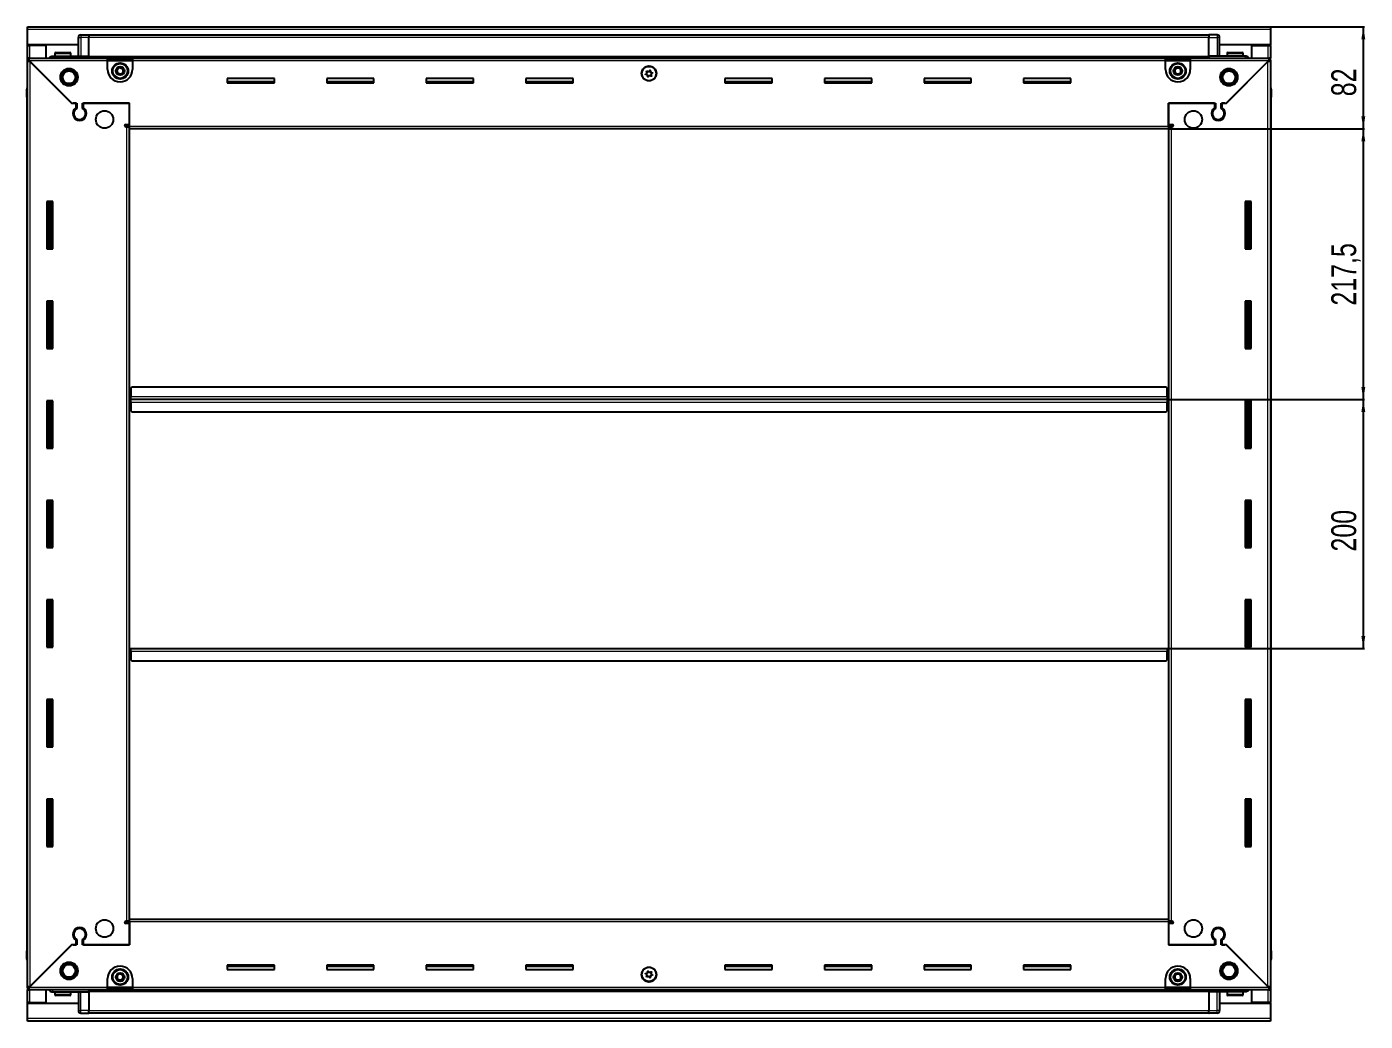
# Model space of a CAD drawing. Header units: millimetres. Extents: x 1415 to 6160, y -1588 to 1726.
# Drawn here: x 5084 to 6160, y 777 to 1576 of the extents above; entities that cross this region are included whole.
import ezdxf

# ---------------------------------------------------------------- set-up
doc = ezdxf.new("R2010")
doc.units = ezdxf.units.MM
doc.layers.add('FORMAT', color=7, linetype='Continuous')
doc.styles.add('SLDTEXTSTYLE0', font='TXT', dxfattribs={"width": 0.75})
doc.dimstyles.new('SLDDIMSTYLE0', dxfattribs={"dimtxt": 20, "dimasz": 10, "dimexe": 0, "dimexo": 0.0625, "dimgap": 5, "dimtad": 2, "dimdec": 1, "dimrnd": 1e-09, "dimzin": 12, "dimdsep": 46, "dimtxsty": 'SLDTEXTSTYLE0', "dimsah": 1, "dimcen": 0.09, "dimadec": 0, "dimazin": 3, "dimtfac": 1, "dimtofl": 0, "dimtmove": 0, "dimatfit": 3, "dimfxl": 0, "dimfrac": 2, "dimtolj": 1, "dimtzin": 12, "dimarcsym": 0})

# ---------------------------------------------------------------- blocks, each defined once
blk = doc.blocks.new('_D_6')
at = {"layer": 'FORMAT'}
for p, q in [((6083.6, 1575.8), (6159.1, 1575.8)), ((6158.1, 1575.8), (6158.1, 1493.8)), ((6001.6, 1493.8), (6159.1, 1493.8))]:
    blk.add_line(p, q, dxfattribs=at)
for points in [[(6158.1, 1575.8), (6156.6, 1565.8), (6159.7, 1565.8)], [(6158.1, 1493.8), (6159.7, 1503.8), (6156.6, 1503.8)]]:
    blk.add_solid(points, dxfattribs=at)
at = {"layer": 'FORMAT', "insert": (6132.4, 1520), "char_height": 20, "attachment_point": 1, "rotation": 90, "style": 'SLDTEXTSTYLE0'}
blk.add_mtext('82', dxfattribs=at)
blk = doc.blocks.new('_D_7')
at = {"layer": 'FORMAT'}
for p, q in [((6000.6, 1276.3), (6159.1, 1276.3)), ((6158.1, 1276.3), (6158.1, 1076.3)), ((6000.6, 1076.3), (6159.1, 1076.3))]:
    blk.add_line(p, q, dxfattribs=at)
for points in [[(6158.1, 1276.3), (6156.6, 1266.3), (6159.7, 1266.3)], [(6158.1, 1076.3), (6159.7, 1086.3), (6156.6, 1086.3)]]:
    blk.add_solid(points, dxfattribs=at)
at = {"layer": 'FORMAT', "insert": (6132.4, 1154.2), "char_height": 20, "attachment_point": 1, "rotation": 90, "style": 'SLDTEXTSTYLE0'}
blk.add_mtext('200', dxfattribs=at)
blk = doc.blocks.new('_D_8')
at = {"layer": 'FORMAT'}
for p, q in [((6001.6, 1493.8), (6159.1, 1493.8)), ((6158.1, 1493.8), (6158.1, 1276.3)), ((6000.6, 1276.3), (6159.1, 1276.3))]:
    blk.add_line(p, q, dxfattribs=at)
for points in [[(6158.1, 1493.8), (6156.6, 1483.8), (6159.7, 1483.8)], [(6158.1, 1276.3), (6159.7, 1286.3), (6156.6, 1286.3)]]:
    blk.add_solid(points, dxfattribs=at)
at = {"layer": 'FORMAT', "insert": (6132.4, 1351.8), "char_height": 20, "attachment_point": 1, "rotation": 90, "style": 'SLDTEXTSTYLE0'}
blk.add_mtext('217,5', dxfattribs=at)

msp = doc.modelspace()

# ---------------------------------------------------------------- linework, layer by layer
at = {"color": 7, "linetype": 'Continuous', "lineweight": 25}
for p, q in [((5084.63, 1575.82), (6083.63, 1575.82)), ((5084.63, 1573.72), (5084.63, 1575.82)), ((5084.63, 1561.32), (5084.63, 1573.72)), ((6083.63, 1575.82), (6083.63, 1573.72)), ((6083.63, 1573.72), (6083.63, 1561.32)), ((5125.63, 1561.32), (5084.63, 1561.32)), ((5084.63, 1560.82), (5084.63, 1561.32)), ((5084.63, 1550.57), (5084.63, 1560.82)), ((5084.63, 1560.82), (5086.73, 1560.82)), ((5086.13, 1560.82), (5086.13, 1561.32)), ((5099.63, 1560.82), (5086.73, 1560.82)), ((5099.63, 1550.57), (5099.63, 1560.82)), ((5125.63, 1552.32), (5125.63, 1567.32)), ((5126.31, 1568.82), (5126.31, 1568.82)), ((5127.63, 1569.32), (5134.13, 1569.32)), ((5127.63, 1569.32), (5134.13, 1569.32)), ((5134.13, 1569.32), (5134.13, 1569.32)), ((5134.13, 1569.32), (5134.13, 1569.32)), ((5134.13, 1569.32), (5134.13, 1567.32)), ((6034.13, 1569.17), (5134.13, 1569.17)), ((5134.13, 1552.32), (5134.13, 1567.32)), ((6034.13, 1569.32), (6034.13, 1569.32)), ((6040.63, 1569.32), (6034.13, 1569.32)), ((6040.63, 1569.32), (6034.13, 1569.32)), ((6034.13, 1569.32), (6034.13, 1567.32)), ((6034.13, 1552.32), (6034.13, 1567.32)), ((6042.63, 1567.32), (6042.63, 1567.32)), ((6042.63, 1552.32), (6042.63, 1567.32)), ((6083.63, 1561.32), (6042.63, 1561.32)), ((6068.63, 1550.57), (6068.63, 1560.82)), ((6068.63, 1560.82), (6081.53, 1560.82)), ((6081.53, 1560.82), (6083.63, 1560.82)), ((6082.13, 1560.82), (6082.13, 1561.32)), ((6083.63, 1560.82), (6083.63, 1561.32)), ((6083.63, 1560.82), (6083.63, 1550.57)), ((5084.63, 1549.07), (5084.63, 1550.57)), ((5084.63, 1550.57), (5085.63, 1550.57)), ((5084.63, 1548.57), (5084.63, 1549.07)), ((5084.63, 1549.07), (5085.63, 1549.07)), ((5085.63, 1550.57), (5149.13, 1550.57)), ((5085.63, 1549.07), (5085.63, 1550.57)), ((5105.13, 1552.32), (5134.13, 1552.32)), ((5106.63, 1554.22), (5106.63, 1552.32)), ((5107.43, 1555.02), (5118.83, 1555.02)), ((5119.63, 1552.32), (5119.63, 1554.22)), ((5134.06, 1550.57), (5134.13, 1552.29)), ((5134.13, 1552.32), (5134.13, 1551.82)), ((5134.13, 1551.17), (6034.13, 1551.17)), ((5149.13, 1548.47), (5149.13, 1550.57)), ((5149.13, 1550.57), (5169.13, 1550.57)), ((5149.13, 1549.07), (5169.13, 1549.07)), ((5169.13, 1550.57), (5999.13, 1550.57)), ((5169.13, 1550.57), (5169.13, 1548.47)), ((5999.13, 1548.47), (5999.13, 1550.57)), ((5999.13, 1550.57), (6019.13, 1550.57)), ((5999.13, 1549.07), (6019.13, 1549.07)), ((6019.13, 1550.57), (6019.13, 1548.47)), ((6019.13, 1550.57), (6082.63, 1550.57)), ((6063.13, 1552.32), (6034.13, 1552.32)), ((6034.13, 1552.32), (6034.13, 1551.82)), ((6034.13, 1552.29), (6034.21, 1550.57)), ((6048.63, 1554.22), (6048.63, 1552.32)), ((6049.43, 1555.02), (6060.83, 1555.02)), ((6061.63, 1552.32), (6061.63, 1554.22)), ((6082.63, 1549.07), (6082.63, 1550.57)), ((6082.63, 1550.57), (6083.63, 1550.57)), ((6082.63, 1549.07), (6083.63, 1549.07)), ((6083.63, 1549.07), (6083.63, 1550.57)), ((6083.63, 1549.07), (6083.63, 1548.57)), ((5084.63, 804.07), (5084.63, 1548.57)), ((5086.13, 1548.57), (5084.63, 1548.57)), ((5086.23, 1548.47), (5120.13, 1514.57)), ((5120.83, 1513.87), (5086.73, 1547.97)), ((5149.13, 1541.57), (5149.13, 1548.47)), ((5169.13, 1548.47), (5169.13, 1541.57)), ((5999.13, 1541.57), (5999.13, 1548.47)), ((6019.13, 1548.47), (6019.13, 1541.57)), ((6081.53, 1547.97), (6047.43, 1513.87)), ((6048.13, 1514.57), (6082.03, 1548.47)), ((6082.13, 1548.57), (6083.63, 1548.57)), ((6083.63, 1548.57), (6083.63, 804.07)), ((5283.13, 1534.32), (5245.13, 1534.32)), ((5245.13, 1534.32), (5245.13, 1530.82)), ((5283.13, 1531.57), (5245.13, 1531.57)), ((5245.13, 1530.82), (5283.13, 1530.82)), ((5283.13, 1530.82), (5283.13, 1534.32)), ((5363.13, 1534.32), (5325.13, 1534.32)), ((5325.13, 1534.32), (5325.13, 1530.82)), ((5363.13, 1531.57), (5325.13, 1531.57)), ((5325.13, 1530.82), (5363.13, 1530.82)), ((5363.13, 1530.82), (5363.13, 1534.32)), ((5443.13, 1534.32), (5405.13, 1534.32)), ((5405.13, 1534.32), (5405.13, 1530.82)), ((5443.13, 1531.57), (5405.13, 1531.57)), ((5405.13, 1530.82), (5443.13, 1530.82)), ((5443.13, 1530.82), (5443.13, 1534.32)), ((5523.13, 1534.32), (5485.13, 1534.32)), ((5485.13, 1534.32), (5485.13, 1530.82)), ((5523.13, 1531.57), (5485.13, 1531.57)), ((5485.13, 1530.82), (5523.13, 1530.82)), ((5523.13, 1530.82), (5523.13, 1534.32)), ((5683.13, 1534.32), (5645.13, 1534.32)), ((5645.13, 1534.32), (5645.13, 1530.82)), ((5683.13, 1531.57), (5645.13, 1531.57)), ((5645.13, 1530.82), (5683.13, 1530.82)), ((5683.13, 1530.82), (5683.13, 1534.32)), ((5763.13, 1534.32), (5725.13, 1534.32)), ((5725.13, 1534.32), (5725.13, 1530.82)), ((5763.13, 1531.57), (5725.13, 1531.57)), ((5725.13, 1530.82), (5763.13, 1530.82)), ((5763.13, 1530.82), (5763.13, 1534.32)), ((5843.13, 1534.32), (5805.13, 1534.32)), ((5805.13, 1534.32), (5805.13, 1530.82)), ((5843.13, 1531.57), (5805.13, 1531.57)), ((5805.13, 1530.82), (5843.13, 1530.82)), ((5843.13, 1530.82), (5843.13, 1534.32)), ((5923.13, 1534.32), (5885.13, 1534.32)), ((5885.13, 1534.32), (5885.13, 1530.82)), ((5923.13, 1531.57), (5885.13, 1531.57)), ((5885.13, 1530.82), (5923.13, 1530.82)), ((5923.13, 1530.82), (5923.13, 1534.32)), ((5084.13, 1525.82), (5084.13, 1519.32)), ((5084.13, 1519.32), (5084.13, 1525.82)), ((5084.13, 1519.32), (5084.13, 1519.32)), ((5084.63, 1519.32), (5084.13, 1519.32)), ((5084.28, 1519.32), (5084.28, 833.32)), ((6083.64, 1527.15), (6083.64, 1527.15)), ((6083.64, 1519.32), (6084.13, 1519.32)), ((6083.98, 833.32), (6083.98, 1519.32)), ((6084.13, 1519.32), (6084.13, 1525.82)), ((6084.14, 1519.32), (6084.13, 1519.32)), ((6084.13, 1519.32), (6084.13, 1519.32)), ((6084.14, 1525.82), (6084.14, 1519.32)), ((5120.13, 1514.57), (5124.33, 1514.57)), ((5121.53, 1514.57), (5120.83, 1513.87)), ((5123.63, 1514.57), (5121.53, 1514.57)), ((5123.63, 1514.57), (5123.63, 1510.68)), ((5124.33, 1514.57), (5124.33, 1510.29)), ((5128.93, 1514.57), (5166.63, 1514.57)), ((5128.93, 1510.29), (5128.93, 1514.57)), ((5129.63, 1510.68), (5129.63, 1514.57)), ((5166.63, 1514.57), (5129.63, 1514.57)), ((5166.63, 1497.32), (5166.63, 1514.57)), ((5166.63, 1495.92), (5166.63, 1514.57)), ((6001.63, 1514.57), (6001.63, 1497.32)), ((6038.63, 1514.57), (6001.63, 1514.57)), ((6001.63, 1514.57), (6039.33, 1514.57)), ((6001.63, 1495.92), (6001.63, 1514.57)), ((6038.63, 1514.57), (6038.63, 1510.68)), ((6039.33, 1514.57), (6039.33, 1510.29)), ((6043.93, 1514.57), (6048.13, 1514.57)), ((6043.93, 1510.29), (6043.93, 1514.57)), ((6046.73, 1514.57), (6044.63, 1514.57)), ((6044.63, 1510.68), (6044.63, 1514.57)), ((6047.43, 1513.87), (6046.73, 1514.57)), ((5124.63, 1501.71), (5124.63, 1500.95)), ((5163.78, 1497.32), (5166.63, 1497.32)), ((5164.53, 1495.32), (5163.78, 1495.32)), ((5164.53, 1495.32), (5166.63, 1495.32)), ((5166.63, 1496.32), (5164.63, 1496.32)), ((5164.63, 1496.32), (5164.63, 1495.32)), ((5166.63, 1493.82), (5166.63, 1495.92)), ((6001.63, 1497.32), (6004.48, 1497.32)), ((6003.63, 1496.32), (6001.63, 1496.32)), ((6001.63, 1495.92), (6001.63, 1493.82)), ((6001.63, 1495.32), (6003.73, 1495.32)), ((6003.63, 1495.32), (6003.63, 1496.32)), ((6004.48, 1495.32), (6003.73, 1495.32)), ((6043.63, 1501.71), (6043.63, 1500.95)), ((5166.63, 858.82), (5166.63, 1493.82)), ((6001.63, 1493.82), (5166.63, 1493.82)), ((6001.63, 1493.82), (6001.63, 858.82)), ((5105.13, 1435.32), (5100.13, 1435.32)), ((5100.13, 1435.32), (5100.13, 1397.32)), ((5102.28, 1397.32), (5102.28, 1435.32)), ((5104.08, 1397.32), (5104.08, 1435.32)), ((5104.11, 1397.32), (5104.11, 1435.32)), ((5105.13, 1397.32), (5105.13, 1435.32)), ((6063.13, 1435.32), (6063.13, 1397.32)), ((6068.13, 1435.32), (6063.13, 1435.32)), ((6064.16, 1435.32), (6064.16, 1397.32)), ((6064.19, 1435.32), (6064.19, 1397.32)), ((6065.98, 1435.32), (6065.98, 1397.32)), ((6068.13, 1397.32), (6068.13, 1435.32)), ((5100.13, 1397.32), (5105.13, 1397.32)), ((6063.13, 1397.32), (6068.13, 1397.32)), ((5105.13, 1355.32), (5100.13, 1355.32)), ((5100.13, 1355.32), (5100.13, 1317.32)), ((5102.28, 1317.32), (5102.28, 1355.32)), ((5104.08, 1317.32), (5104.08, 1355.32)), ((5104.11, 1317.32), (5104.11, 1355.32)), ((5105.13, 1317.32), (5105.13, 1355.32)), ((6063.13, 1355.32), (6063.13, 1317.32)), ((6068.13, 1355.32), (6063.13, 1355.32)), ((6064.16, 1355.32), (6064.16, 1317.32)), ((6064.19, 1355.32), (6064.19, 1317.32)), ((6065.98, 1355.32), (6065.98, 1317.32)), ((6068.13, 1317.32), (6068.13, 1355.32)), ((5100.13, 1317.32), (5105.13, 1317.32)), ((6063.13, 1317.32), (6068.13, 1317.32)), ((5168.63, 1286.32), (5167.63, 1285.32)), ((5167.63, 1285.32), (5167.63, 1278.42)), ((5999.63, 1286.32), (5168.63, 1286.32)), ((6000.63, 1285.32), (5999.63, 1286.32)), ((6000.63, 1278.42), (6000.63, 1285.32)), ((5105.13, 1275.32), (5100.13, 1275.32)), ((5100.13, 1275.32), (5100.13, 1237.32)), ((5102.28, 1237.32), (5102.28, 1275.32)), ((5104.08, 1237.32), (5104.08, 1275.32)), ((5104.11, 1237.32), (5104.11, 1275.32)), ((5105.13, 1237.32), (5105.13, 1275.32)), ((5167.38, 1276.32), (5166.63, 1276.32)), ((5167.63, 1279.17), (5167.38, 1279.17)), ((5167.38, 1279.17), (5167.38, 1276.32)), ((5167.38, 1276.32), (5167.38, 1273.47)), ((5167.38, 1273.47), (5167.63, 1273.47)), ((5167.63, 1276.32), (5167.63, 1278.42)), ((5167.63, 1274.22), (5167.63, 1276.32)), ((6000.63, 1276.32), (5167.63, 1276.32)), ((5167.63, 1274.22), (5167.63, 1267.32)), ((6000.88, 1279.17), (6000.63, 1279.17)), ((6000.63, 1278.42), (6000.63, 1276.32)), ((6000.63, 1276.32), (6000.63, 1274.22)), ((6000.63, 1267.32), (6000.63, 1274.22)), ((6000.63, 1273.47), (6000.88, 1273.47)), ((6000.88, 1276.32), (6000.88, 1279.17)), ((6000.88, 1273.47), (6000.88, 1276.32)), ((6001.63, 1276.32), (6000.88, 1276.32)), ((6063.13, 1275.32), (6063.13, 1237.32)), ((6068.13, 1275.32), (6063.13, 1275.32)), ((6064.16, 1275.32), (6064.16, 1237.32)), ((6064.19, 1275.32), (6064.19, 1237.32)), ((6065.98, 1275.32), (6065.98, 1237.32)), ((6068.13, 1237.32), (6068.13, 1275.32)), ((5167.63, 1267.32), (5168.63, 1266.32)), ((5168.63, 1266.32), (5999.63, 1266.32)), ((5999.63, 1266.32), (6000.63, 1267.32)), ((5100.13, 1237.32), (5105.13, 1237.32)), ((6063.13, 1237.32), (6068.13, 1237.32)), ((5105.13, 1195.32), (5100.13, 1195.32)), ((5100.13, 1195.32), (5100.13, 1157.32)), ((5102.28, 1157.32), (5102.28, 1195.32)), ((5104.08, 1157.32), (5104.08, 1195.32)), ((5104.11, 1157.32), (5104.11, 1195.32)), ((5105.13, 1157.32), (5105.13, 1195.32)), ((6063.13, 1195.32), (6063.13, 1157.32)), ((6068.13, 1195.32), (6063.13, 1195.32)), ((6064.16, 1195.32), (6064.16, 1157.32)), ((6064.19, 1195.32), (6064.19, 1157.32)), ((6065.98, 1195.32), (6065.98, 1157.32)), ((6068.13, 1157.32), (6068.13, 1195.32)), ((5100.13, 1157.32), (5105.13, 1157.32)), ((6063.13, 1157.32), (6068.13, 1157.32)), ((5105.13, 1115.32), (5100.13, 1115.32)), ((5100.13, 1115.32), (5100.13, 1077.32)), ((5102.28, 1077.32), (5102.28, 1115.32)), ((5104.08, 1077.32), (5104.08, 1115.32)), ((5104.11, 1077.32), (5104.11, 1115.32)), ((5105.13, 1077.32), (5105.13, 1115.32)), ((6063.13, 1115.32), (6063.13, 1077.32)), ((6068.13, 1115.32), (6063.13, 1115.32)), ((6064.16, 1115.32), (6064.16, 1077.32)), ((6064.19, 1115.32), (6064.19, 1077.32)), ((6065.98, 1115.32), (6065.98, 1077.32)), ((6068.13, 1077.32), (6068.13, 1115.32)), ((5100.13, 1077.32), (5105.13, 1077.32)), ((5166.63, 1076.32), (5167.38, 1076.32)), ((5167.38, 1076.32), (5167.38, 1073.47)), ((5167.63, 1074.22), (5167.63, 1076.32)), ((5167.63, 1076.32), (6000.63, 1076.32)), ((6000.63, 1076.32), (6000.63, 1074.22)), ((6000.88, 1073.47), (6000.88, 1076.32)), ((6000.88, 1076.32), (6001.63, 1076.32)), ((6063.13, 1077.32), (6068.13, 1077.32)), ((5167.38, 1073.47), (5167.63, 1073.47)), ((5167.63, 1074.22), (5167.63, 1067.32)), ((5167.63, 1067.32), (5168.63, 1066.32)), ((5168.63, 1066.32), (5999.63, 1066.32)), ((5999.63, 1066.32), (6000.63, 1067.32)), ((6000.63, 1067.32), (6000.63, 1074.22)), ((6000.63, 1073.47), (6000.88, 1073.47)), ((5105.13, 1035.32), (5100.13, 1035.32)), ((5100.13, 1035.32), (5100.13, 997.32)), ((5102.28, 997.32), (5102.28, 1035.32)), ((5104.08, 997.32), (5104.08, 1035.32)), ((5104.11, 997.32), (5104.11, 1035.32)), ((5105.13, 997.32), (5105.13, 1035.32)), ((6063.13, 1035.32), (6063.13, 997.32)), ((6068.13, 1035.32), (6063.13, 1035.32)), ((6064.16, 1035.32), (6064.16, 997.32)), ((6064.19, 1035.32), (6064.19, 997.32)), ((6065.98, 1035.32), (6065.98, 997.32)), ((6068.13, 997.32), (6068.13, 1035.32)), ((5100.13, 997.32), (5105.13, 997.32)), ((6063.13, 997.32), (6068.13, 997.32)), ((5105.13, 955.32), (5100.13, 955.32)), ((5100.13, 955.32), (5100.13, 917.32)), ((5102.28, 917.32), (5102.28, 955.32)), ((5104.08, 917.32), (5104.08, 955.32)), ((5104.11, 917.32), (5104.11, 955.32)), ((5105.13, 917.32), (5105.13, 955.32)), ((6063.13, 955.32), (6063.13, 917.32)), ((6068.13, 955.32), (6063.13, 955.32)), ((6064.16, 955.32), (6064.16, 917.32)), ((6064.19, 955.32), (6064.19, 917.32)), ((6065.98, 955.32), (6065.98, 917.32)), ((6068.13, 917.32), (6068.13, 955.32)), ((5100.13, 917.32), (5105.13, 917.32)), ((6063.13, 917.32), (6068.13, 917.32)), ((5124.63, 851.7), (5124.63, 850.94)), ((5163.78, 857.32), (5164.53, 857.32)), ((5166.63, 855.32), (5163.78, 855.32)), ((5166.63, 857.32), (5164.53, 857.32)), ((5164.63, 857.32), (5164.63, 856.32)), ((5164.63, 856.32), (5166.63, 856.32)), ((5166.63, 856.72), (5166.63, 858.82)), ((5166.63, 858.82), (6001.63, 858.82)), ((5166.63, 856.72), (5166.63, 838.07)), ((5166.63, 838.07), (5166.63, 855.32)), ((6001.63, 858.82), (6001.63, 856.72)), ((6003.73, 857.32), (6001.63, 857.32)), ((6001.63, 856.72), (6001.63, 838.07)), ((6001.63, 856.32), (6003.63, 856.32)), ((6001.63, 855.32), (6001.63, 838.07)), ((6004.48, 855.32), (6001.63, 855.32)), ((6003.63, 856.32), (6003.63, 857.32)), ((6003.73, 857.32), (6004.48, 857.32)), ((6043.63, 851.7), (6043.63, 850.94)), ((5123.63, 841.96), (5123.63, 838.07)), ((5124.33, 842.36), (5124.33, 838.07)), ((5128.93, 838.07), (5128.93, 842.36)), ((5129.63, 838.07), (5129.63, 841.96)), ((6038.63, 841.96), (6038.63, 838.07)), ((6039.33, 842.36), (6039.33, 838.07)), ((6043.93, 838.07), (6043.93, 842.36)), ((6044.63, 838.07), (6044.63, 841.96)), ((5084.13, 833.32), (5084.13, 833.32)), ((5084.13, 826.82), (5084.13, 833.32)), ((5084.13, 833.32), (5084.13, 833.32)), ((5084.13, 833.32), (5084.13, 826.82)), ((5084.63, 833.32), (5084.13, 833.32)), ((5120.13, 838.07), (5086.23, 804.17)), ((5086.73, 804.67), (5120.83, 838.77)), ((5124.33, 838.07), (5120.13, 838.07)), ((5120.83, 838.77), (5121.53, 838.07)), ((5121.53, 838.07), (5123.63, 838.07)), ((5166.63, 838.07), (5128.93, 838.07)), ((5129.63, 838.07), (5166.63, 838.07)), ((6001.63, 838.07), (6038.63, 838.07)), ((6039.33, 838.07), (6001.63, 838.07)), ((6048.13, 838.07), (6043.93, 838.07)), ((6044.63, 838.07), (6046.73, 838.07)), ((6046.73, 838.07), (6047.43, 838.77)), ((6047.43, 838.77), (6081.53, 804.67)), ((6082.03, 804.17), (6048.13, 838.07)), ((6083.63, 833.32), (6084.13, 833.32)), ((6084.14, 833.32), (6084.13, 833.32)), ((6084.13, 833.32), (6084.13, 826.82)), ((6084.14, 826.82), (6084.14, 833.32)), ((5084.63, 825.5), (5084.63, 825.5)), ((5283.13, 821.82), (5245.13, 821.82)), ((5245.13, 821.82), (5245.13, 818.32)), ((5245.13, 821.07), (5283.13, 821.07)), ((5245.13, 818.32), (5283.13, 818.32)), ((5283.13, 818.32), (5283.13, 821.82)), ((5363.13, 821.82), (5325.13, 821.82)), ((5325.13, 821.82), (5325.13, 818.32)), ((5325.13, 821.07), (5363.13, 821.07)), ((5325.13, 818.32), (5363.13, 818.32)), ((5363.13, 818.32), (5363.13, 821.82)), ((5443.13, 821.82), (5405.13, 821.82)), ((5405.13, 821.82), (5405.13, 818.32)), ((5405.13, 821.07), (5443.13, 821.07)), ((5405.13, 818.32), (5443.13, 818.32)), ((5443.13, 818.32), (5443.13, 821.82)), ((5523.13, 821.82), (5485.13, 821.82)), ((5485.13, 821.82), (5485.13, 818.32)), ((5485.13, 821.07), (5523.13, 821.07)), ((5485.13, 818.32), (5523.13, 818.32)), ((5523.13, 818.32), (5523.13, 821.82)), ((5683.13, 821.82), (5645.13, 821.82)), ((5645.13, 821.82), (5645.13, 818.32)), ((5645.13, 821.07), (5683.13, 821.07)), ((5645.13, 818.32), (5683.13, 818.32)), ((5683.13, 818.32), (5683.13, 821.82)), ((5763.13, 821.82), (5725.13, 821.82)), ((5725.13, 821.82), (5725.13, 818.32)), ((5725.13, 821.07), (5763.13, 821.07)), ((5725.13, 818.32), (5763.13, 818.32)), ((5763.13, 818.32), (5763.13, 821.82)), ((5843.13, 821.82), (5805.13, 821.82)), ((5805.13, 821.82), (5805.13, 818.32)), ((5805.13, 821.07), (5843.13, 821.07)), ((5805.13, 818.32), (5843.13, 818.32)), ((5843.13, 818.32), (5843.13, 821.82)), ((5923.13, 821.82), (5885.13, 821.82)), ((5885.13, 821.82), (5885.13, 818.32)), ((5885.13, 821.07), (5923.13, 821.07)), ((5885.13, 818.32), (5923.13, 818.32)), ((5923.13, 818.32), (5923.13, 821.82)), ((5149.13, 804.17), (5149.13, 811.07)), ((5169.13, 811.07), (5169.13, 804.17)), ((5999.13, 804.17), (5999.13, 811.07)), ((6019.13, 811.07), (6019.13, 804.17)), ((5084.63, 803.57), (5084.63, 804.07)), ((5086.13, 804.07), (5084.63, 804.07)), ((5084.63, 803.57), (5084.63, 802.07)), ((5085.63, 803.57), (5084.63, 803.57)), ((5084.63, 791.82), (5084.63, 802.07)), ((5085.63, 802.07), (5084.63, 802.07)), ((5085.63, 803.57), (5085.63, 802.07)), ((5149.13, 802.07), (5085.63, 802.07)), ((5099.63, 791.82), (5099.63, 802.07)), ((5105.13, 800.32), (5134.13, 800.32)), ((5106.63, 800.32), (5106.63, 798.42)), ((5111.21, 797.62), (5107.43, 797.62)), ((5118.83, 797.62), (5111.21, 797.62)), ((5119.63, 798.42), (5119.63, 800.32)), ((5125.63, 800.32), (5125.63, 785.32)), ((5134.13, 800.36), (5134.06, 802.07)), ((6034.13, 801.47), (5134.13, 801.47)), ((5134.13, 800.32), (5134.13, 800.82)), ((5134.13, 800.32), (5134.13, 785.32)), ((5149.13, 802.07), (5149.13, 804.17)), ((5169.13, 803.57), (5149.13, 803.57)), ((5169.13, 802.07), (5149.13, 802.07)), ((5169.13, 804.17), (5169.13, 802.07)), ((5999.13, 802.07), (5169.13, 802.07)), ((5999.13, 802.07), (5999.13, 804.17)), ((6019.13, 803.57), (5999.13, 803.57)), ((6019.13, 802.07), (5999.13, 802.07)), ((6019.13, 804.17), (6019.13, 802.07)), ((6082.63, 802.07), (6019.13, 802.07)), ((6034.21, 802.07), (6034.13, 800.36)), ((6034.13, 800.32), (6034.13, 800.82)), ((6063.13, 800.32), (6034.13, 800.32)), ((6034.13, 800.32), (6034.13, 785.32)), ((6042.63, 800.32), (6042.63, 785.32)), ((6048.63, 800.32), (6048.63, 798.42)), ((6056.43, 797.62), (6049.43, 797.62)), ((6060.83, 797.62), (6056.43, 797.62)), ((6061.63, 798.42), (6061.63, 800.32)), ((6068.63, 791.82), (6068.63, 802.07)), ((6082.13, 804.07), (6083.63, 804.07)), ((6082.63, 803.57), (6082.63, 802.07)), ((6083.63, 803.57), (6082.63, 803.57)), ((6083.63, 802.07), (6082.63, 802.07)), ((6083.63, 804.07), (6083.63, 803.57)), ((6083.63, 803.57), (6083.63, 802.07)), ((6083.63, 802.07), (6083.63, 791.82)), ((5086.73, 791.82), (5084.63, 791.82)), ((5084.63, 791.32), (5084.63, 791.82)), ((5084.63, 791.32), (5125.63, 791.32)), ((5084.63, 778.92), (5084.63, 791.32)), ((5086.13, 791.32), (5086.13, 791.82)), ((5086.73, 791.82), (5099.63, 791.82)), ((5125.63, 785.32), (5125.63, 785.32)), ((5134.13, 783.32), (5134.13, 785.32)), ((6034.13, 783.32), (6034.13, 785.32)), ((6042.63, 791.32), (6083.63, 791.32)), ((6081.53, 791.82), (6068.63, 791.82)), ((6083.63, 791.82), (6081.53, 791.82)), ((6082.13, 791.32), (6082.13, 791.82)), ((6083.63, 791.32), (6083.63, 791.82)), ((6083.63, 791.32), (6083.63, 778.92)), ((5084.63, 776.82), (5084.63, 778.92)), ((6083.63, 776.82), (5084.63, 776.82)), ((5127.63, 783.32), (5134.13, 783.32)), ((5127.63, 783.32), (5134.13, 783.32)), ((5134.13, 783.47), (6034.13, 783.47)), ((5134.13, 783.32), (5134.13, 783.32)), ((6034.13, 783.32), (6034.14, 783.32)), ((6040.63, 783.32), (6034.13, 783.32)), ((6034.13, 783.32), (6034.13, 783.32)), ((6040.63, 783.32), (6034.13, 783.32)), ((6041.96, 783.82), (6041.96, 783.82)), ((6083.63, 778.92), (6083.63, 776.82))]:
    msp.add_line(p, q, dxfattribs=at)
at = {"color": 8, "linetype": 'Continuous', "lineweight": 18}
for p, q in [((6083.63, 1573.72), (5084.63, 1573.72)), ((5086.73, 1560.82), (5086.73, 1561.32)), ((5086.73, 1550.57), (5086.73, 1560.82)), ((5125.63, 1567.32), (5127.63, 1567.32)), ((5127.63, 1569.32), (5127.63, 1567.32)), ((5127.63, 1567.32), (5127.63, 1552.32)), ((5134.13, 1567.32), (5127.63, 1567.32)), ((6034.13, 1567.17), (5134.13, 1567.17)), ((6034.13, 1567.32), (6040.63, 1567.32)), ((6040.63, 1569.32), (6040.63, 1567.32)), ((6042.63, 1567.32), (6040.63, 1567.32)), ((6040.63, 1567.32), (6040.63, 1552.32)), ((6081.53, 1561.32), (6081.53, 1560.82)), ((6081.53, 1560.82), (6081.53, 1550.57)), ((5106.63, 1554.22), (5119.63, 1554.22)), ((6034.13, 1551.82), (5134.13, 1551.82)), ((6034.13, 1550.59), (5134.13, 1550.59)), ((6048.63, 1554.22), (6061.63, 1554.22)), ((5149.13, 1548.47), (5086.23, 1548.47)), ((5086.73, 1547.97), (5086.73, 804.67)), ((5149.13, 1548.47), (5169.13, 1548.47)), ((5999.13, 1548.47), (5169.13, 1548.47)), ((5999.13, 1548.47), (6019.13, 1548.47)), ((6082.03, 1548.47), (6019.13, 1548.47)), ((6081.53, 804.67), (6081.53, 1547.97)), ((5084.63, 1525.82), (5084.13, 1525.82)), ((6083.63, 1525.82), (6084.13, 1525.82)), ((5164.53, 857.32), (5164.53, 1495.32)), ((5166.63, 1495.92), (6001.63, 1495.92)), ((6003.73, 1495.32), (6003.73, 857.32)), ((5101.63, 1435.32), (5101.63, 1397.32)), ((5102.87, 1435.32), (5102.87, 1397.32)), ((6065.4, 1397.32), (6065.4, 1435.32)), ((6066.63, 1397.32), (6066.63, 1435.32)), ((5101.63, 1355.32), (5101.63, 1317.32)), ((5102.87, 1355.32), (5102.87, 1317.32)), ((6065.4, 1317.32), (6065.4, 1355.32)), ((6066.63, 1317.32), (6066.63, 1355.32)), ((5101.63, 1275.32), (5101.63, 1237.32)), ((5102.87, 1275.32), (5102.87, 1237.32)), ((6000.63, 1278.42), (5167.63, 1278.42)), ((5167.63, 1274.22), (6000.63, 1274.22)), ((6065.4, 1237.32), (6065.4, 1275.32)), ((6066.63, 1237.32), (6066.63, 1275.32)), ((5101.63, 1195.32), (5101.63, 1157.32)), ((5102.87, 1195.32), (5102.87, 1157.32)), ((6065.4, 1157.32), (6065.4, 1195.32)), ((6066.63, 1157.32), (6066.63, 1195.32)), ((5101.63, 1115.32), (5101.63, 1077.32)), ((5102.87, 1115.32), (5102.87, 1077.32)), ((6065.4, 1077.32), (6065.4, 1115.32)), ((6066.63, 1077.32), (6066.63, 1115.32)), ((5167.63, 1074.22), (6000.63, 1074.22)), ((5101.63, 1035.32), (5101.63, 997.32)), ((5102.87, 1035.32), (5102.87, 997.32)), ((6065.4, 997.32), (6065.4, 1035.32)), ((6066.63, 997.32), (6066.63, 1035.32)), ((5101.63, 955.32), (5101.63, 917.32)), ((5102.87, 955.32), (5102.87, 917.32)), ((6065.4, 917.32), (6065.4, 955.32)), ((6066.63, 917.32), (6066.63, 955.32)), ((6001.63, 856.72), (5166.63, 856.72)), ((5084.63, 826.82), (5084.13, 826.82)), ((6083.63, 826.82), (6084.13, 826.82)), ((5086.23, 804.17), (5149.13, 804.17)), ((5086.73, 791.82), (5086.73, 802.07)), ((5110.94, 798.42), (5106.63, 798.42)), ((5119.63, 798.42), (5110.94, 798.42)), ((5127.63, 785.32), (5127.63, 800.32)), ((5134.13, 802.06), (6034.13, 802.06)), ((5134.13, 800.82), (6034.13, 800.82)), ((5169.13, 804.17), (5149.13, 804.17)), ((5169.13, 804.17), (5999.13, 804.17)), ((6019.13, 804.17), (5999.13, 804.17)), ((6019.13, 804.17), (6082.03, 804.17)), ((6040.63, 785.32), (6040.63, 800.32)), ((6056.61, 798.42), (6048.63, 798.42)), ((6061.63, 798.42), (6056.61, 798.42)), ((6081.53, 802.07), (6081.53, 791.82)), ((5086.73, 791.32), (5086.73, 791.82)), ((5125.63, 785.32), (5127.63, 785.32)), ((5127.63, 783.32), (5127.63, 785.32)), ((5134.13, 785.32), (5127.63, 785.32)), ((5134.13, 785.47), (6034.13, 785.47)), ((6034.13, 785.32), (6040.63, 785.32)), ((6042.63, 785.32), (6040.63, 785.32)), ((6040.63, 783.32), (6040.63, 785.32)), ((6081.53, 791.82), (6081.53, 791.32)), ((6083.63, 778.92), (5084.63, 778.92))]:
    msp.add_line(p, q, dxfattribs=at)
at = {"color": 7, "linetype": 'Continuous', "lineweight": 25}
for centre, radius in [((5118.13, 1535.32), 7), ((5118.13, 1535.32), 6.03), ((5118.13, 1535.32), 5.1), ((5159.13, 1540.32), 6.5), ((5159.13, 1540.32), 3.46), ((5584.13, 1538.32), 6), ((5584.13, 1538.17), 5.79), ((5584.13, 1538.17), 1.85), ((6009.13, 1540.32), 6.5), ((6009.13, 1540.32), 3.46), ((6050.13, 1535.32), 7), ((6050.13, 1535.32), 6.02), ((6050.13, 1535.32), 5.1), ((5146.63, 1501.32), 7), ((6021.63, 1501.32), 7), ((5146.63, 851.32), 7), ((6021.63, 851.32), 7), ((5118.13, 817.32), 7), ((5118.13, 817.32), 6.02), ((5118.13, 817.32), 5.1), ((5159.13, 812.32), 6.5), ((5584.13, 814.32), 6), ((5584.13, 814.47), 5.78), ((6009.13, 812.32), 6.5), ((6050.13, 817.32), 7), ((6050.13, 817.32), 6.03), ((6050.13, 817.32), 5.1), ((5159.13, 812.32), 3.46), ((5584.13, 814.47), 1.85), ((6009.13, 812.32), 3.46)]:
    msp.add_circle(centre, radius, dxfattribs=at)
at = {"color": 8, "linetype": 'Continuous', "lineweight": 18}
for centre in [(5159.13, 1540.32), (6009.13, 1540.32), (5159.13, 812.32), (6009.13, 812.32)]:
    msp.add_circle(centre, 5.7, dxfattribs=at)
at = {"color": 7, "linetype": 'Continuous', "lineweight": 25}
for centre, radius, start, end in [((5127.63, 1567.32), 2, 90, 180), ((5127.63, 1567.32), 2, 131.40962, 180), ((6040.63, 1567.32), 2, 0, 90), ((6040.63, 1567.32), 2, 0, 90), ((5107.43, 1554.22), 0.8, 90, 180), ((5118.83, 1554.22), 0.8, 0, 90), ((5125.43, 1552.52), 0.2, 270, 0), ((6042.83, 1552.52), 0.2, 180, 270), ((6049.43, 1554.22), 0.8, 90, 180), ((6060.83, 1554.22), 0.8, 0, 90), ((5159.13, 1541.57), 10, 180, 270), ((5159.13, 1540.32), 2.5, 134.01559, 194.01559), ((5159.13, 1540.32), 2.5, 194.01559, 254.01559), ((5159.13, 1540.32), 2.5, 74.01559, 134.01559), ((5159.13, 1540.32), 2.5, 254.01559, 314.01559), ((5159.13, 1541.57), 10, 270, 0), ((5159.13, 1540.32), 2.5, 14.01559, 74.01559), ((5159.13, 1540.32), 2.5, 314.01559, 14.01559), ((6009.13, 1541.57), 10, 180, 270), ((6009.13, 1540.32), 2.5, 160.11158, 220.11158), ((6009.13, 1540.32), 2.5, 100.11158, 160.11158), ((6009.13, 1540.32), 2.5, 220.11158, 280.11158), ((6009.13, 1540.32), 2.5, 40.11158, 100.11158), ((6009.13, 1541.57), 10, 270, 0), ((6009.13, 1540.32), 2.5, 280.11158, 340.11158), ((6009.13, 1540.32), 2.5, 340.11158, 40.11158), ((5086.13, 1525.82), 2, 138.57492, 180), ((5086.13, 1525.82), 2, 138.59038, 180), ((6082.13, 1525.82), 2, 0, 41.40962), ((6082.14, 1525.82), 2, 33.94202, 41.40962), ((6082.14, 1525.82), 2, 360, 18.58003), ((5126.63, 1506.07), 5.5, 123.05573, 56.94427), ((5126.63, 1506.07), 4.8, 118.63099, 61.36901), ((6041.63, 1506.07), 5.5, 123.05573, 56.94427), ((6041.63, 1506.07), 4.8, 118.63099, 61.36901), ((5163.78, 1496.32), 1, 90, 270), ((6004.48, 1496.32), 1, 270, 90), ((5126.63, 846.57), 5.5, 303.05573, 236.94427), ((5126.63, 846.57), 4.8, 298.63099, 241.36901), ((5163.78, 856.32), 1, 90, 270), ((6004.48, 856.32), 1, 270, 90), ((6041.63, 846.57), 5.5, 303.05573, 236.94427), ((6041.63, 846.57), 4.8, 298.63099, 241.36901), ((5086.13, 826.82), 2, 180, 221.39416), ((5159.13, 811.07), 10, 90, 180), ((5159.13, 811.07), 10, 0, 90), ((6009.13, 811.07), 10, 90, 180), ((6009.13, 811.07), 10, 0, 90), ((6082.14, 826.82), 2, 318.57492, 0), ((6082.13, 826.82), 2, 318.59038, 0), ((5159.13, 812.32), 2.5, 127.47401, 187.47401), ((5159.13, 812.32), 2.5, 187.47401, 247.47401), ((5159.13, 812.32), 2.5, 67.47401, 127.47401), ((5159.13, 812.32), 2.5, 247.47401, 307.47401), ((5159.13, 812.32), 2.5, 7.47401, 67.47401), ((5159.13, 812.32), 2.5, 307.47401, 7.47401), ((6009.13, 812.32), 2.5, 147.04236, 207.04236), ((6009.13, 812.32), 2.5, 207.04236, 267.04236), ((6009.13, 812.32), 2.5, 87.04236, 147.04236), ((6009.13, 812.32), 2.5, 267.04236, 327.04236), ((6009.13, 812.32), 2.5, 27.04236, 87.04236), ((6009.13, 812.32), 2.5, 327.04236, 27.04236), ((5107.43, 798.42), 0.8, 180, 270), ((5118.83, 798.42), 0.8, 270, 0), ((5125.43, 800.12), 0.2, 0, 90), ((6042.83, 800.12), 0.2, 90, 180), ((6049.43, 798.42), 0.8, 180, 270), ((6060.83, 798.42), 0.8, 270, 0), ((5127.63, 785.32), 2, 180, 270), ((5127.63, 785.32), 2, 180, 270), ((6040.63, 785.32), 2, 270, 0)]:
    msp.add_arc(centre, radius, start, end, dxfattribs=at)
for points, knots in [([(5086.23, 1548.47), (5086.19, 1548.73), (5086.1, 1549.22), (5085.97, 1549.86), (5085.83, 1550.33), (5085.72, 1550.55), (5085.66, 1550.57), (5085.63, 1550.57)], [0, 0, 0, 0, 0.2302553, 0.4485219, 0.6667858, 0.8850496, 1, 1, 1, 1]), ([(5101.92, 1550.57), (5102.04, 1550.77), (5102.43, 1551.42), (5103.58, 1552.13), (5104.62, 1552.26), (5105.13, 1552.32)], [0, 0, 0, 0, 0.1822499, 0.5911249, 1, 1, 1, 1]), ([(5134.13, 1552.32), (5134.13, 1552.29), (5134.13, 1552.21), (5134.13, 1551.59), (5134.13, 1551.01), (5134.13, 1550.61), (5134.13, 1550.57)], [0, 0, 0, 0, 0.3229095, 0.6458191, 0.9687286, 1, 1, 1, 1]), ([(6034.13, 1552.32), (6034.13, 1552.29), (6034.13, 1552.21), (6034.13, 1551.59), (6034.13, 1551.03), (6034.13, 1550.66), (6034.13, 1550.65)], [0, 0, 0, 0, 0.3302662, 0.66053239, 0.99079859, 1, 1, 1, 1]), ([(6066.35, 1550.57), (6066.23, 1550.77), (6065.84, 1551.42), (6064.69, 1552.13), (6063.65, 1552.26), (6063.13, 1552.32)], [0, 0, 0, 0, 0.1822499, 0.5911249, 1, 1, 1, 1]), ([(6082.63, 1550.57), (6082.59, 1550.55), (6082.5, 1550.49), (6082.37, 1550.1), (6082.23, 1549.54), (6082.12, 1548.96), (6082.06, 1548.6), (6082.03, 1548.47)], [0, 0, 0, 0, 0.2302553, 0.4485219, 0.6667858, 0.8850496, 1, 1, 1, 1]), ([(5084.63, 1548.57), (5084.66, 1548.53), (5084.71, 1548.44), (5085.11, 1548.3), (5085.66, 1548.17), (5086.24, 1548.06), (5086.61, 1548), (5086.73, 1547.97)], [0, 0, 0, 0, 0.2302553, 0.4485219, 0.6667858, 0.8850496, 1, 1, 1, 1]), ([(5156.36, 1541.12), (5156.73, 1541.48), (5157.42, 1542.15), (5158.11, 1542.81), (5158.44, 1543.12)], [0, 0, 0, 0, 0.5346859, 1, 1, 1, 1]), ([(5157.06, 1538.32), (5156.98, 1538.65), (5156.78, 1539.45), (5156.53, 1540.42), (5156.39, 1541), (5156.36, 1541.12)], [0, 0, 0, 0, 0.3629006, 0.8668753, 1, 1, 1, 1]), ([(5159.83, 1537.52), (5159.34, 1537.66), (5158.41, 1537.93), (5157.49, 1538.19), (5157.06, 1538.32)], [0, 0, 0, 0, 0.53468586, 1, 1, 1, 1]), ([(5158.44, 1543.12), (5158.93, 1542.98), (5159.86, 1542.72), (5160.78, 1542.45), (5161.21, 1542.33)], [0, 0, 0, 0, 0.5346859, 1, 1, 1, 1]), ([(5161.91, 1539.53), (5161.54, 1539.17), (5160.85, 1538.5), (5160.16, 1537.83), (5159.83, 1537.52)], [0, 0, 0, 0, 0.5346859, 1, 1, 1, 1]), ([(5161.21, 1542.33), (5161.24, 1542.21), (5161.39, 1541.63), (5161.63, 1540.66), (5161.83, 1539.86), (5161.91, 1539.53)], [0, 0, 0, 0, 0.1331247, 0.6370994, 1, 1, 1, 1]), ([(5582.25, 1540.24), (5582.24, 1540.23), (5582.23, 1540.21), (5582.22, 1540.15), (5582.23, 1540.01), (5582.33, 1539.64), (5582.46, 1539.11), (5582.3, 1538.5), (5581.94, 1538.13), (5581.63, 1537.88), (5581.46, 1537.72), (5581.41, 1537.64), (5581.4, 1537.6), (5581.4, 1537.57), (5581.42, 1537.54), (5581.47, 1537.49), (5581.72, 1537.39), (5582.18, 1537.29), (5582.82, 1536.98), (5583.07, 1536.31), (5583.13, 1535.84), (5583.21, 1535.58), (5583.25, 1535.53), (5583.27, 1535.51), (5583.31, 1535.5), (5583.34, 1535.51), (5583.38, 1535.52), (5583.45, 1535.57), (5583.62, 1535.72), (5583.89, 1535.99), (5584.29, 1536.31), (5584.91, 1536.42), (5585.42, 1536.23), (5585.79, 1536.1), (5585.94, 1536.07), (5585.99, 1536.09), (5586.02, 1536.1), (5586.04, 1536.13), (5586.05, 1536.19), (5586.04, 1536.34), (5585.94, 1536.71), (5585.81, 1537.23), (5585.97, 1537.84), (5586.33, 1538.21), (5586.64, 1538.46), (5586.81, 1538.63), (5586.86, 1538.71), (5586.87, 1538.75), (5586.87, 1538.78), (5586.85, 1538.81), (5586.8, 1538.85), (5586.55, 1538.95), (5586.09, 1539.06), (5585.45, 1539.37), (5585.2, 1540.03), (5585.14, 1540.51), (5585.06, 1540.76), (5585.02, 1540.82), (5585, 1540.84), (5584.96, 1540.85), (5584.93, 1540.84), (5584.89, 1540.82), (5584.82, 1540.78), (5584.65, 1540.63), (5584.38, 1540.36), (5583.98, 1540.04), (5583.36, 1539.93), (5582.85, 1540.11), (5582.48, 1540.25), (5582.33, 1540.27), (5582.27, 1540.26), (5582.26, 1540.25), (5582.25, 1540.24)], [0, 0, 0, 0, 0.0020087, 0.00442, 0.0093647, 0.0255282, 0.0677053, 0.0957862, 0.1246456, 0.1503415, 0.1605194, 0.1633943, 0.1656965, 0.1672448, 0.1688741, 0.1707699, 0.1786058, 0.2119941, 0.2499945, 0.2879948, 0.3213831, 0.329219, 0.3311148, 0.3327441, 0.3342924, 0.3362166, 0.3385353, 0.3413178, 0.349662, 0.3753578, 0.4042173, 0.4322982, 0.4744753, 0.4906388, 0.4966691, 0.49844, 0.5, 0.5020087, 0.50442, 0.5093647, 0.5255282, 0.5677053, 0.5957862, 0.6246456, 0.6503415, 0.6605194, 0.6633943, 0.6656965, 0.6672448, 0.6688741, 0.6707699, 0.6786058, 0.7119941, 0.7499945, 0.7879948, 0.8213831, 0.829219, 0.8311148, 0.8327441, 0.8342924, 0.8362166, 0.8385353, 0.8413178, 0.849662, 0.8753578, 0.9042173, 0.9322982, 0.9744753, 0.9906388, 0.9966691, 0.99844, 1, 1, 1, 1]), ([(6006.29, 1539.82), (6006.34, 1539.93), (6006.54, 1540.5), (6006.88, 1541.43), (6007.16, 1542.21), (6007.28, 1542.53)], [0, 0, 0, 0, 0.1331247, 0.6370994, 1, 1, 1, 1]), ([(6008.15, 1537.61), (6007.82, 1538), (6007.2, 1538.74), (6006.58, 1539.48), (6006.29, 1539.82)], [0, 0, 0, 0, 0.5346859, 1, 1, 1, 1]), ([(6007.28, 1542.53), (6007.78, 1542.62), (6008.73, 1542.79), (6009.68, 1542.96), (6010.12, 1543.04)], [0, 0, 0, 0, 0.5346859, 1, 1, 1, 1]), ([(6010.99, 1538.12), (6010.49, 1538.03), (6009.54, 1537.86), (6008.59, 1537.69), (6008.15, 1537.61)], [0, 0, 0, 0, 0.5346859, 1, 1, 1, 1]), ([(6010.12, 1543.04), (6010.45, 1542.64), (6011.07, 1541.91), (6011.69, 1541.17), (6011.98, 1540.83)], [0, 0, 0, 0, 0.5346859, 1, 1, 1, 1]), ([(6011.98, 1540.83), (6011.86, 1540.51), (6011.58, 1539.73), (6011.24, 1538.8), (6011.04, 1538.23), (6010.99, 1538.12)], [0, 0, 0, 0, 0.36290056, 0.86687533, 1, 1, 1, 1]), ([(6081.53, 1547.97), (6081.79, 1548.02), (6082.28, 1548.11), (6082.92, 1548.24), (6083.39, 1548.37), (6083.61, 1548.48), (6083.63, 1548.55), (6083.63, 1548.57)], [0, 0, 0, 0, 0.2302553, 0.4485219, 0.6667858, 0.8850496, 1, 1, 1, 1]), ([(5156.47, 813.43), (5156.57, 813.51), (5157.04, 813.87), (5157.83, 814.48), (5158.49, 814.98), (5158.76, 815.19)], [0, 0, 0, 0, 0.1331247, 0.6370994, 1, 1, 1, 1]), ([(5156.84, 810.57), (5156.78, 811.08), (5156.65, 812.03), (5156.53, 812.99), (5156.47, 813.43)], [0, 0, 0, 0, 0.5346859, 1, 1, 1, 1]), ([(5159.51, 809.46), (5159.03, 809.66), (5158.14, 810.03), (5157.26, 810.4), (5156.84, 810.57)], [0, 0, 0, 0, 0.5346859, 1, 1, 1, 1]), ([(5158.76, 815.19), (5159.24, 814.99), (5160.13, 814.62), (5161.01, 814.25), (5161.43, 814.08)], [0, 0, 0, 0, 0.53468586, 1, 1, 1, 1]), ([(5161.8, 811.22), (5161.53, 811.01), (5160.87, 810.51), (5160.08, 809.9), (5159.61, 809.54), (5159.51, 809.46)], [0, 0, 0, 0, 0.3629006, 0.8668753, 1, 1, 1, 1]), ([(5161.43, 814.08), (5161.49, 813.57), (5161.62, 812.61), (5161.74, 811.66), (5161.8, 811.22)], [0, 0, 0, 0, 0.53468586, 1, 1, 1, 1]), ([(5582.25, 812.4), (5582.26, 812.4), (5582.28, 812.38), (5582.34, 812.38), (5582.48, 812.4), (5582.85, 812.54), (5583.36, 812.72), (5583.98, 812.61), (5584.38, 812.29), (5584.66, 812.01), (5584.84, 811.85), (5584.92, 811.81), (5584.96, 811.8), (5585, 811.81), (5585.02, 811.83), (5585.06, 811.88), (5585.14, 812.14), (5585.2, 812.61), (5585.45, 813.28), (5586.09, 813.59), (5586.55, 813.69), (5586.8, 813.79), (5586.85, 813.84), (5586.87, 813.87), (5586.87, 813.9), (5586.86, 813.93), (5586.84, 813.97), (5586.79, 814.04), (5586.63, 814.19), (5586.33, 814.43), (5585.97, 814.8), (5585.81, 815.41), (5585.95, 815.94), (5586.04, 816.32), (5586.06, 816.47), (5586.04, 816.52), (5586.02, 816.55), (5585.99, 816.56), (5585.93, 816.57), (5585.79, 816.54), (5585.42, 816.41), (5584.91, 816.23), (5584.29, 816.34), (5583.89, 816.66), (5583.61, 816.94), (5583.43, 817.09), (5583.35, 817.14), (5583.31, 817.15), (5583.27, 817.14), (5583.25, 817.12), (5583.21, 817.06), (5583.13, 816.81), (5583.07, 816.33), (5582.82, 815.67), (5582.18, 815.36), (5581.72, 815.25), (5581.47, 815.15), (5581.42, 815.11), (5581.4, 815.08), (5581.4, 815.05), (5581.41, 815.01), (5581.43, 814.98), (5581.48, 814.91), (5581.64, 814.76), (5581.94, 814.52), (5582.3, 814.14), (5582.46, 813.53), (5582.33, 813.01), (5582.23, 812.63), (5582.22, 812.48), (5582.23, 812.43), (5582.24, 812.41), (5582.25, 812.4)], [0, 0, 0, 0, 0.0020087, 0.00442, 0.0093647, 0.0255282, 0.0677053, 0.0957862, 0.1246456, 0.1503415, 0.1605194, 0.1633943, 0.1656965, 0.1672448, 0.1688741, 0.1707699, 0.1786058, 0.2119941, 0.2499945, 0.2879948, 0.3213831, 0.329219, 0.3311148, 0.3327441, 0.3342924, 0.3362166, 0.3385353, 0.3413178, 0.349662, 0.3753578, 0.4042173, 0.4322982, 0.4744753, 0.4906388, 0.4966691, 0.49844, 0.5, 0.5020087, 0.50442, 0.5093647, 0.5255282, 0.5677053, 0.5957862, 0.6246456, 0.6503415, 0.6605194, 0.6633943, 0.6656965, 0.6672448, 0.6688741, 0.6707699, 0.6786058, 0.7119941, 0.7499945, 0.7879948, 0.8213831, 0.829219, 0.8311148, 0.8327441, 0.8342924, 0.8362166, 0.8385353, 0.8413178, 0.849662, 0.8753578, 0.9042173, 0.9322982, 0.9744753, 0.9906388, 0.9966691, 0.99844, 1, 1, 1, 1]), ([(6006.25, 812.47), (6006.53, 812.91), (6007.06, 813.71), (6007.58, 814.52), (6007.82, 814.89)], [0, 0, 0, 0, 0.5346859, 1, 1, 1, 1]), ([(6007.56, 809.9), (6007.33, 810.36), (6006.89, 811.22), (6006.46, 812.07), (6006.25, 812.47)], [0, 0, 0, 0, 0.5346859, 1, 1, 1, 1]), ([(6010.45, 809.75), (6010.1, 809.77), (6009.28, 809.81), (6008.29, 809.86), (6007.69, 809.89), (6007.56, 809.9)], [0, 0, 0, 0, 0.3629006, 0.8668753, 1, 1, 1, 1]), ([(6007.82, 814.89), (6007.95, 814.89), (6008.55, 814.86), (6009.54, 814.81), (6010.36, 814.76), (6010.71, 814.75)], [0, 0, 0, 0, 0.1331247, 0.6370994, 1, 1, 1, 1]), ([(6012.02, 812.17), (6011.74, 811.74), (6011.21, 810.93), (6010.69, 810.13), (6010.45, 809.75)], [0, 0, 0, 0, 0.5346859, 1, 1, 1, 1]), ([(6010.71, 814.75), (6010.94, 814.29), (6011.38, 813.43), (6011.81, 812.57), (6012.02, 812.17)], [0, 0, 0, 0, 0.5346859, 1, 1, 1, 1]), ([(5086.73, 804.67), (5086.48, 804.63), (5085.99, 804.54), (5085.35, 804.4), (5084.88, 804.27), (5084.66, 804.16), (5084.64, 804.1), (5084.63, 804.07)], [0, 0, 0, 0, 0.2302553, 0.4485219, 0.6667858, 0.8850496, 1, 1, 1, 1]), ([(5085.63, 802.07), (5085.68, 802.1), (5085.77, 802.15), (5085.9, 802.55), (5086.04, 803.1), (5086.15, 803.68), (5086.21, 804.05), (5086.23, 804.17)], [0, 0, 0, 0, 0.2302553, 0.4485219, 0.6667858, 0.8850496, 1, 1, 1, 1]), ([(5101.92, 802.07), (5102.04, 801.87), (5102.43, 801.22), (5103.58, 800.51), (5104.62, 800.39), (5105.13, 800.32)], [0, 0, 0, 0, 0.1822499, 0.5911249, 1, 1, 1, 1]), ([(5134.13, 800.32), (5134.13, 800.36), (5134.13, 800.44), (5134.13, 801.05), (5134.13, 801.63), (5134.13, 802.03), (5134.13, 802.06)], [0, 0, 0, 0, 0.32427882, 0.64855764, 0.97283646, 1, 1, 1, 1]), ([(6034.13, 800.32), (6034.13, 800.36), (6034.13, 800.44), (6034.13, 801.05), (6034.13, 801.63), (6034.13, 802.03), (6034.13, 802.06)], [0, 0, 0, 0, 0.3242788, 0.6485576, 0.9728365, 1, 1, 1, 1]), ([(6066.35, 802.07), (6066.23, 801.87), (6065.84, 801.22), (6064.69, 800.51), (6063.65, 800.39), (6063.13, 800.32)], [0, 0, 0, 0, 0.18224985, 0.59112493, 1, 1, 1, 1]), ([(6083.63, 804.07), (6083.61, 804.12), (6083.56, 804.21), (6083.16, 804.34), (6082.61, 804.47), (6082.03, 804.58), (6081.66, 804.65), (6081.53, 804.67)], [0, 0, 0, 0, 0.2302553, 0.4485219, 0.6667858, 0.8850496, 1, 1, 1, 1]), ([(6082.03, 804.17), (6082.08, 803.92), (6082.17, 803.43), (6082.3, 802.79), (6082.44, 802.32), (6082.55, 802.1), (6082.61, 802.08), (6082.63, 802.07)], [0, 0, 0, 0, 0.2302553, 0.4485219, 0.6667858, 0.8850496, 1, 1, 1, 1])]:
    msp.add_open_spline(points, degree=3, knots=knots, dxfattribs=at)
for points in [[(5086.23, 1548.47), (5086.18, 1548.55), (5086.08, 1548.71), (5085.93, 1548.91), (5085.78, 1549.05), (5085.68, 1549.06), (5085.63, 1549.07)], [(6082.63, 1549.07), (6082.58, 1549.06), (6082.48, 1549.05), (6082.33, 1548.91), (6082.18, 1548.71), (6082.08, 1548.55), (6082.03, 1548.47)], [(5086.13, 1548.57), (5086.14, 1548.52), (5086.16, 1548.42), (5086.3, 1548.27), (5086.5, 1548.12), (5086.66, 1548.02), (5086.73, 1547.97)], [(6081.53, 1547.97), (6081.61, 1548.02), (6081.77, 1548.12), (6081.97, 1548.27), (6082.11, 1548.42), (6082.13, 1548.52), (6082.13, 1548.57)], [(5085.63, 803.57), (5085.68, 803.58), (5085.78, 803.6), (5085.93, 803.74), (5086.08, 803.94), (5086.18, 804.09), (5086.23, 804.17)], [(5086.73, 804.67), (5086.66, 804.62), (5086.5, 804.52), (5086.3, 804.37), (5086.16, 804.22), (5086.14, 804.12), (5086.13, 804.07)], [(6082.13, 804.07), (6082.13, 804.12), (6082.11, 804.22), (6081.97, 804.37), (6081.77, 804.52), (6081.61, 804.62), (6081.53, 804.67)], [(6082.03, 804.17), (6082.08, 804.09), (6082.18, 803.94), (6082.33, 803.74), (6082.48, 803.6), (6082.58, 803.58), (6082.63, 803.57)]]:
    msp.add_open_spline(points, degree=3, dxfattribs=at)
at = {"color": 8, "linetype": 'Continuous', "lineweight": 18}
for points, knots in [([(5105.13, 1552.32), (5105.13, 1552.28), (5105.13, 1552.2), (5105.13, 1551.77), (5105.13, 1551.31), (5105.13, 1550.9), (5105.13, 1550.63), (5105.13, 1550.57)], [0, 0, 0, 0, 0.35975288, 0.55341416, 0.75118521, 0.94895626, 1, 1, 1, 1]), ([(6063.13, 1552.32), (6063.13, 1552.28), (6063.13, 1552.2), (6063.13, 1551.77), (6063.13, 1551.31), (6063.13, 1550.9), (6063.13, 1550.63), (6063.13, 1550.57)], [0, 0, 0, 0, 0.3597529, 0.5534142, 0.7511852, 0.9489563, 1, 1, 1, 1]), ([(5105.13, 800.32), (5105.13, 800.37), (5105.13, 800.44), (5105.13, 800.88), (5105.13, 801.33), (5105.13, 801.75), (5105.13, 802.02), (5105.13, 802.07)], [0, 0, 0, 0, 0.3597529, 0.5534142, 0.7511852, 0.9489563, 1, 1, 1, 1]), ([(6063.13, 800.32), (6063.13, 800.37), (6063.13, 800.44), (6063.13, 800.88), (6063.13, 801.33), (6063.13, 801.75), (6063.13, 802.02), (6063.13, 802.07)], [0, 0, 0, 0, 0.3597529, 0.5534142, 0.7511852, 0.9489563, 1, 1, 1, 1])]:
    msp.add_open_spline(points, degree=3, knots=knots, dxfattribs=at)

# ---------------------------------------------------------------- dimensions: what is measured, and where the dimension line sits
at = {"layer": 'FORMAT'}
for base, p1, p2, picture, middle in [((6158.14, 1493.82), (6083.63, 1575.82), (6001.63, 1493.82), '_D_6', (6158.14, 1534.82)), ((6158.14, 1276.32), (6001.63, 1493.82), (6000.63, 1276.32), '_D_8', (6158.14, 1385.07)), ((6158.14, 1076.32), (6000.63, 1276.32), (6000.63, 1076.32), '_D_7', (6158.14, 1176.32))]:
    dim = msp.add_linear_dim(base=base, p1=p1, p2=p2, angle=90, dimstyle='SLDDIMSTYLE0', dxfattribs=at)
    dim.commit()
    dim.dimension.update_dxf_attribs({"geometry": picture, "text_midpoint": middle, "dimtype": 160})

doc.saveas('drawing.dxf')
